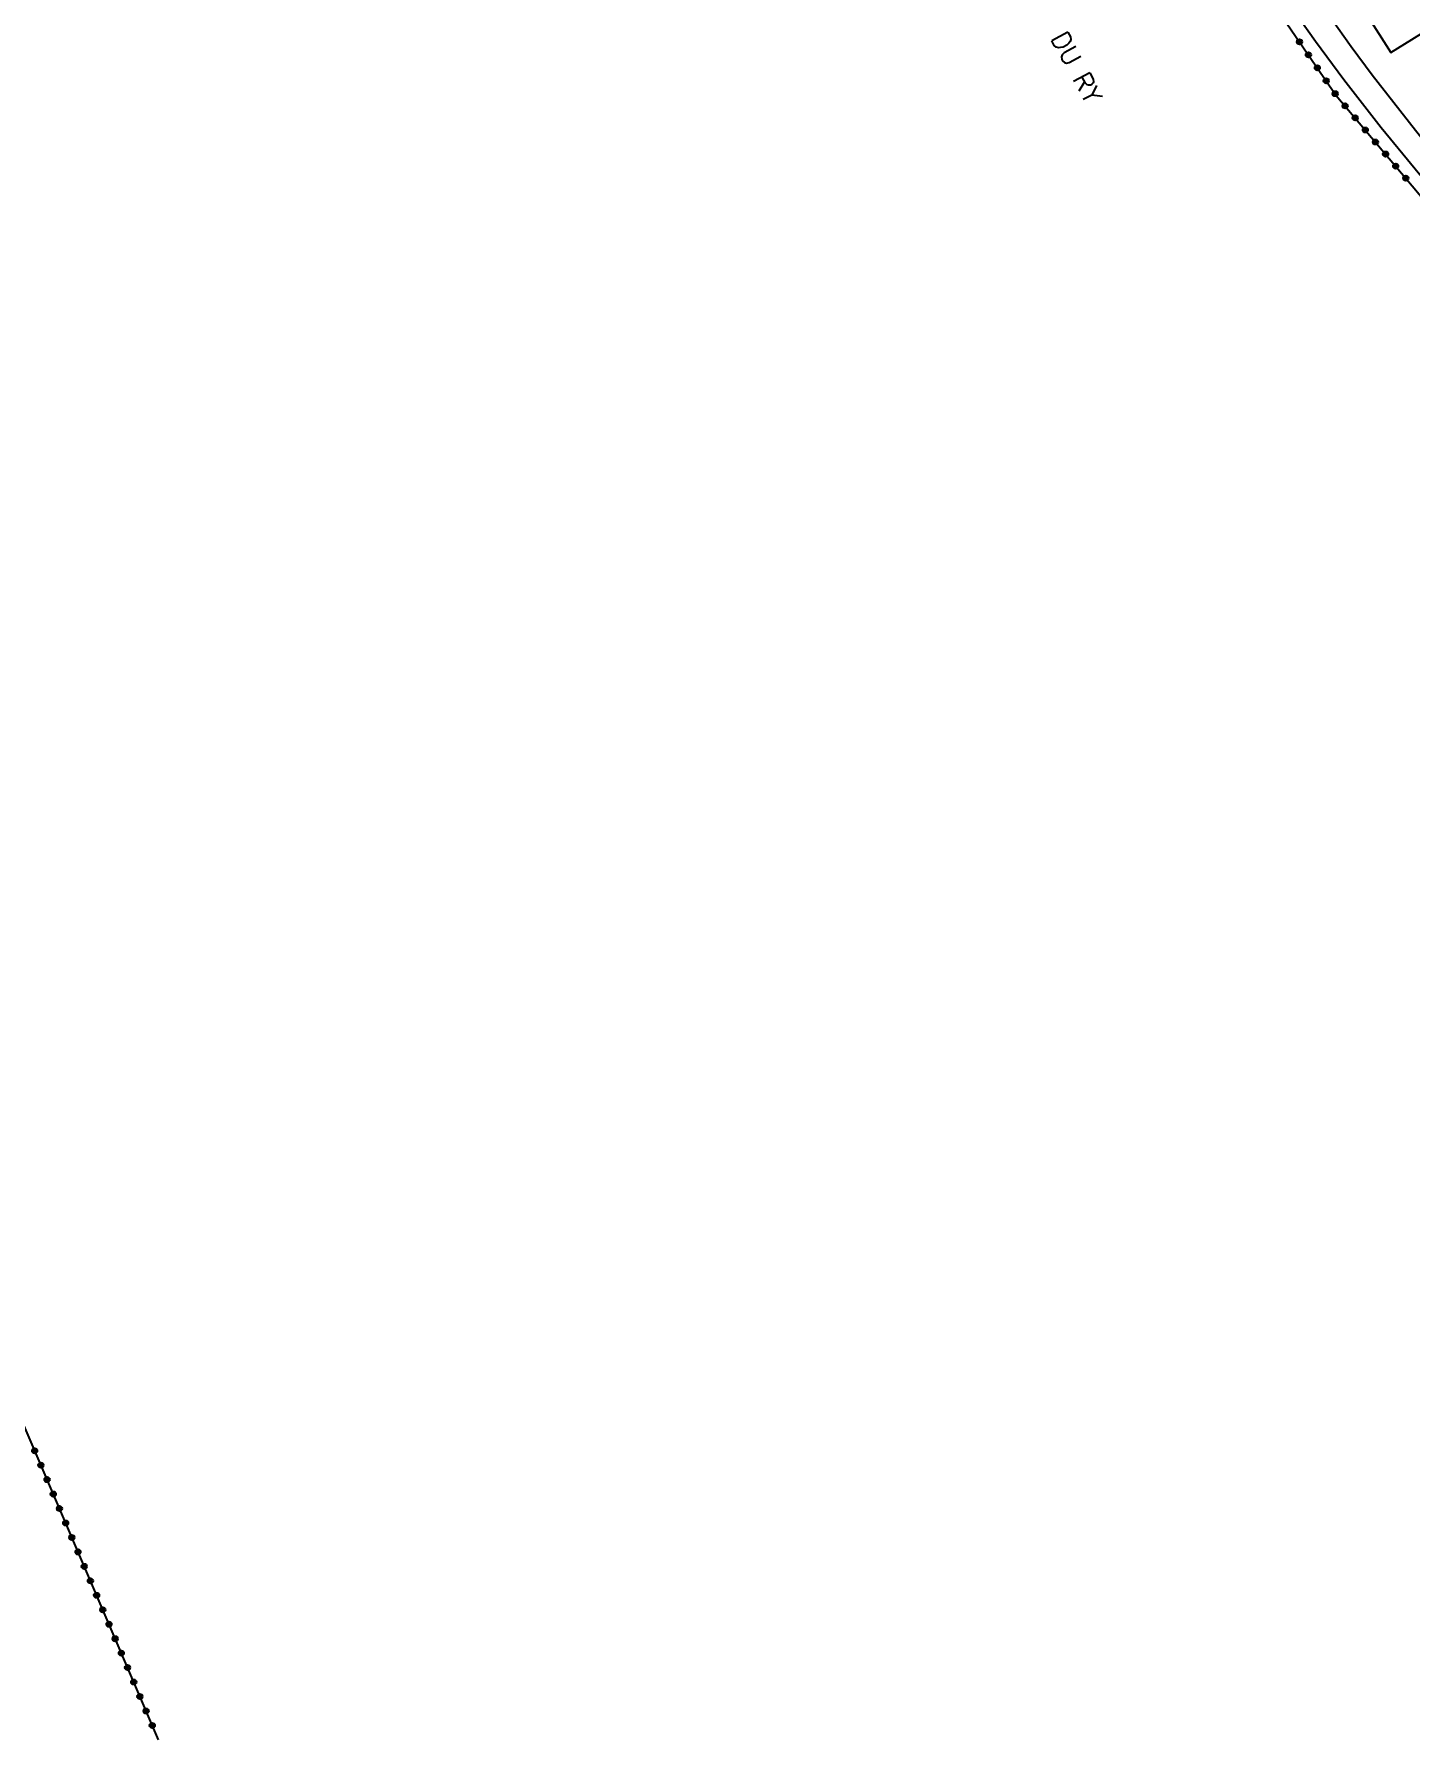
# Model space of a CAD drawing. Header units: millimetres. Extents: x 164999 to 166000, y 157004 to 158000.
# Drawn here: x 165372 to 165503.3, y 157562.2 to 157724.9 of the extents above; entities that cross this region are included whole.
import ezdxf
from ezdxf.enums import TextEntityAlignment as Align

# ---------------------------------------------------------------- set-up
doc = ezdxf.new("R2010")
doc.units = ezdxf.units.MM
doc.layers.get('0').update_dxf_attribs({"linetype": 'CONTINUOUS'})
for name, color, linetype in [('W0006', 2, 'CONTINUOUS'), ('W0071', 7, 'CONTINUOUS'), ('W0323', 7, 'CONTINUOUS'), ('W0989', 7, 'CONTINUOUS')]:
    doc.layers.add(name, color=color, linetype=linetype)
doc.styles.get("Standard").update_dxf_attribs({"font": 'romans.shx', "width": 0.85})

# ---------------------------------------------------------------- blocks, each defined once
blk = doc.blocks.new('t323o')
at = {"color": 0, "linetype": 'Continuous'}
for radius in [0.25, 0.15]:
    blk.add_circle((0, 0), radius, dxfattribs=at)

msp = doc.modelspace()

# ---------------------------------------------------------------- linework, layer by layer
at = {"layer": 'W0006'}
msp.add_lwpolyline([(165478.88, 157767.89), (165474.65, 157765.19), (165501.36, 157723.19), (165505.62, 157725.82)], dxfattribs=at)
at = {"layer": 'W0071'}
for points in [[(165538.52, 157671), (165535.86, 157674.31), (165533.19, 157677.61), (165530.49, 157680.89), (165527.77, 157684.16), (165525.78, 157686.49), (165523.76, 157688.81), (165521.74, 157691.11), (165519.7, 157693.41), (165517.66, 157695.7), (165515.63, 157698.01), (165513.61, 157700.32), (165511.62, 157702.65), (165507.87, 157707.07), (165504.13, 157711.5), (165500.45, 157715.99), (165496.89, 157720.56), (165494.18, 157724.23), (165491.54, 157727.96)], [(165541.47, 157671), (165538.21, 157675.16), (165534.93, 157679.31), (165531.62, 157683.43), (165528.25, 157687.5), (165526.02, 157690.09), (165523.74, 157692.65), (165521.44, 157695.19), (165519.13, 157697.71), (165516.82, 157700.23), (165514.53, 157702.78), (165512.28, 157705.35), (165510.07, 157707.97), (165507.94, 157710.55), (165505.82, 157713.14), (165503.72, 157715.75), (165501.64, 157718.38), (165499.6, 157721.03), (165497.6, 157723.72), (165495.65, 157726.45)]]:
    msp.add_lwpolyline(points, dxfattribs=at)
at = {"layer": 'W0323'}
for points in [[(165473.7, 157755.38), (165482.17, 157739.51), (165496.17, 157719.09), (165536.57, 157671)], [(165383.88, 157562.22), (165338.51, 157668.3)]]:
    msp.add_lwpolyline(points, dxfattribs=at)

# ---------------------------------------------------------------- block references
for p, rotation in [((165492.66, 157724.2), 304.4154299436221), ((165493.51, 157722.96), 304.4154299436221), ((165494.36, 157721.72), 304.4154299436221), ((165495.21, 157720.48), 304.4154299436221), ((165496.06, 157719.25), 304.4154299436221), ((165497.01, 157718.09), 310.0374644267872), ((165497.97, 157716.94), 310.0374644267872), ((165498.94, 157715.79), 310.0374644267872), ((165499.9, 157714.64), 310.0374644267872), ((165500.87, 157713.49), 310.0374644267872), ((165501.83, 157712.34), 310.0374644267872), ((165502.79, 157711.2), 310.0374644267872), ((165372.08, 157589.8), 113.1547931109789), ((165372.67, 157588.42), 113.1547931109789), ((165373.26, 157587.05), 113.1547931109789), ((165373.85, 157585.67), 113.1547931109789), ((165374.44, 157584.29), 113.1547931109789), ((165375.03, 157582.91), 113.1547931109789), ((165375.62, 157581.53), 113.1547931109789), ((165376.21, 157580.15), 113.1547931109789), ((165376.8, 157578.77), 113.1547931109789), ((165377.39, 157577.39), 113.1547931109789), ((165377.98, 157576.01), 113.1547931109789), ((165378.57, 157574.63), 113.1547931109789), ((165379.16, 157573.25), 113.1547931109789), ((165379.75, 157571.87), 113.1547931109789), ((165380.34, 157570.5), 113.1547931109789), ((165380.93, 157569.12), 113.1547931109789), ((165381.52, 157567.74), 113.1547931109789), ((165382.11, 157566.36), 113.1547931109789), ((165382.7, 157564.98), 113.1547931109789), ((165383.29, 157563.6), 113.1547931109789)]:
    msp.add_blockref('t323o', p, dxfattribs=dict(at, rotation=rotation))

# ---------------------------------------------------------------- texts
at = {"layer": 'W0989'}
msp.add_text('CHEMIN DU RY', height=1.75, rotation=298.0809, dxfattribs=at).set_placement((165469.07, 157726.11), align=Align.MIDDLE_CENTER)

doc.saveas('drawing.dxf')
